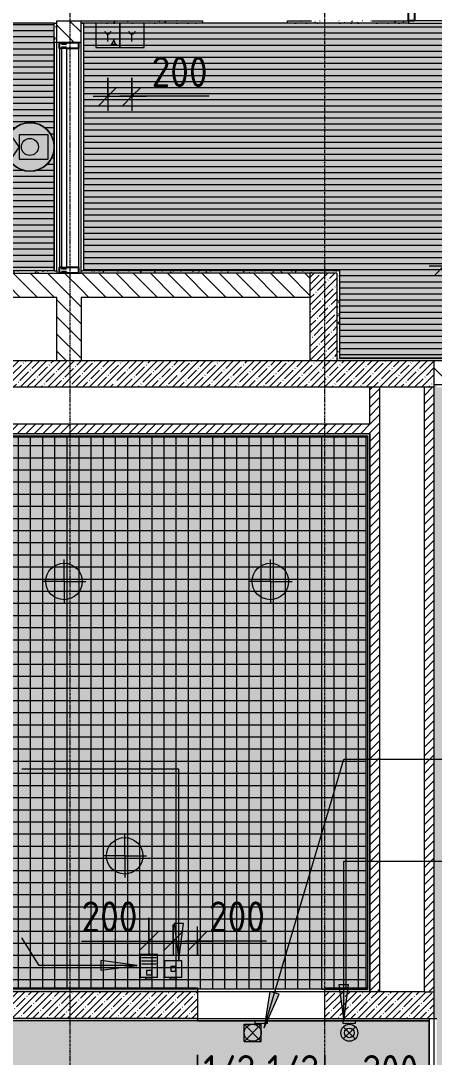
# Model space of a CAD drawing. Header units: millimetres. Extents: x 81610 to 276841, y -8553 to 29000.
# Drawn here: x 98203 to 101611, y 4860 to 13400 of the extents above; entities that cross this region are included whole.
import ezdxf

# ---------------------------------------------------------------- set-up
doc = ezdxf.new("R2010")
doc.units = ezdxf.units.MM
doc.linetypes.add('ADSK_Штрих_ш2 п1', pattern=[300, 200, -100])
doc.linetypes.add('Осевая', pattern=[31.75, 6.35, -4.7625, 15.875, -4.7625])
for name, color, linetype, lineweight in [('A-ANNO-DIMS', 7, 'Continuous', 9), ('A-ANNO-DIMS-100', 7, 'Continuous', 9), ('A-ANNO-NOTE', 7, 'Continuous', 9), ('A-CLNG-PATT', 7, 'Continuous', 9), ('A-DETL-2', 7, 'ADSK_Штрих_ш2 п1', 9), ('A-GLAZ-CWMG', 7, 'Continuous', 9), ('A-GLAZ-CWMG-1', 7, 'Continuous', 25), ('A-WALL', 7, 'Continuous', 9), ('I-WALL', 7, 'Continuous', 9), ('Q-SPCQ', 7, 'Continuous', 9), ('Оси-2', 7, 'Осевая', 9)]:
    doc.layers.add(name, color=color, linetype=linetype, lineweight=lineweight)
for name, color, linetype, lineweight, true_color in [('A-CLNG-1', 7, 'Continuous', 9, 0xeaeaea), ('A-WALL-1', 7, 'Continuous', 9, 0x3c3c3c), ('A-WALL-FNSH-1', 7, 'Continuous', 9, 0x3c3c3c), ('G-ANNO-TEXT-1', 7, 'Continuous', 9, 0x3c3c3c), ('I-WALL-1', 7, 'Continuous', 9, 0x535353), ('Q-SPCQ-3', 7, 'Continuous', 9, 0x008040), ('Q-SPCQ-4', 1, 'Continuous', 9, 0xff0000)]:
    doc.layers.add(name, color=color, linetype=linetype, lineweight=lineweight, true_color=true_color)
doc.layers.add('A-CLNG-PATT-1', color=7, linetype='Continuous', lineweight=9, transparency=1)
doc.styles.add('ISOCPEUR', font='isocpeur.ttf', dxfattribs={"width": 0.9, "height": 250})
doc.dimstyles.new('ISO-2_5_0_9К_БОЛЬШОЙ', dxfattribs={"dimscale": 304.8, "dimtxt": 248.995294, "dimasz": 0.492126, "dimexe": 0.393701, "dimexo": 0.984252, "dimgap": 0, "dimtad": 1, "dimdec": 0, "dimrnd": 10, "dimzin": 0, "dimdsep": 46, "dimtxsty": 'ISOCPEUR', "dimblk1": 'OBLIQUE', "dimblk2": 'OBLIQUE', "dimsah": 1, "dimcen": 0.09, "dimdle": 0.393701, "dimazin": 0, "dimtfac": 1, "dimtdec": 4, "dimtix": 1, "dimtmove": 0, "dimatfit": 3, "dimfxl": 1, "dimtvp": 1, "dimtolj": 1, "dimtzin": 0, "dimarcsym": 2})
doc.dimstyles.new('ISO-2_5_0_9К_БОЛЬШОЙ_1', dxfattribs={"dimscale": 304.8, "dimtxt": 248.995294, "dimasz": 0.492126, "dimexe": 0.393701, "dimexo": 0.984252, "dimgap": 0, "dimtad": 1, "dimdec": 0, "dimrnd": 10, "dimzin": 0, "dimdsep": 46, "dimtxsty": 'ISOCPEUR', "dimblk1": 'OBLIQUE', "dimblk2": 'OBLIQUE', "dimsah": 1, "dimcen": 0.09, "dimdle": 0.393701, "dimazin": 0, "dimtfac": 1, "dimtdec": 4, "dimtix": 1, "dimtmove": 1, "dimatfit": 3, "dimfxl": 1, "dimtvp": 1, "dimtolj": 1, "dimtzin": 0, "dimarcsym": 2})
pattern_1 = [(45, (0, 0), (-35.35534, 35.35534), [])]
pattern_2 = [(135, (0, 0), (-70.71068, -70.71068), [])]
pattern_3 = [(45, (0, 0), (-57.024626, 57.024626), []), (45, (57.025, 0), (-57.024626, 57.024626), [100.806, -20.161, 3.353, -16.808])]
pattern_4 = [(0, (0, 0), (121.92, 30.48), [10.058, -81.382, 10.058, -81.382, -487.68]), (0, (0, 0), (121.92, 30.48), [-182.88, 10.058, -172.822, 10.058, -81.382, -213.36]), (0, (0, 0), (121.92, 30.48), [-457.2, 10.058, -50.902, 10.058, -142.342]), (120, (45.72, 15.24), (-87.356454, 90.345817), [10.058, -81.382, 10.058, -81.382, -487.68]), (120, (45.72, 15.24), (-87.356454, 90.345817), [-182.88, 10.058, -172.822, 10.058, -81.382, -213.36]), (120, (45.72, 15.24), (-87.356454, 90.345817), [-457.2, 10.058, -50.902, 10.058, -142.342]), (240, (60.96, 76.2), (-34.563546, -120.825817), [10.058, -81.382, 10.058, -81.382, -487.68]), (240, (60.96, 76.2), (-34.563546, -120.825817), [-182.88, 10.058, -172.822, 10.058, -81.382, -213.36]), (240, (60.96, 76.2), (-34.563546, -120.825817), [-457.2, 10.058, -50.902, 10.058, -142.342])]

# ---------------------------------------------------------------- blocks, each defined once
blk = doc.blocks.new('Прямоугольный импост - Импост структурный с накладкой - 160мм Темный-30756008-Сводный план потолков 1 этажа в осях 23-33')
at = {"layer": 'A-GLAZ-CWMG-1'}
for p, q in [((0, 17), (-50, 17)), ((-50, 17), (-50, 0)), ((-50, 0), (-40, 0)), ((-40, 0), (-40, -40)), ((-10, 0), (0, 0)), ((-10, -40), (-10, 0)), ((0, 0), (0, 17)), ((-40, -40), (-50, -40)), ((-50, -40), (-50, -140)), ((0, -40), (-10, -40)), ((0, -140), (0, -40)), ((-50, -140), (0, -140))]:
    blk.add_line(p, q, dxfattribs=at)
blk = doc.blocks.new('Прямоугольный импост - Импост структурный с накладкой - 160мм Темный-32352613-Сводный план потолков 1 этажа в осях 23-33')
at = {"layer": 'A-GLAZ-CWMG'}
for p, q in [((102549, 13557), (101448, 13557)), ((102549, 13400), (101448, 13400))]:
    blk.add_line(p, q, dxfattribs=at)
blk = doc.blocks.new('Видеокамера - Желтый-29490382-Сводный план потолков 1 этажа в осях 23-33')
at = {"layer": 'Q-SPCQ-3'}
for p, q in [((89, 100), (-151, 100)), ((-151, 100), (-151, -100)), ((89, 0), (166.6, 110.7)), ((89, -100), (89, 100)), ((166.6, 110.7), (166.6, -110.7)), ((89, 0), (166.6, -110.7)), ((-151, -100), (89, -100))]:
    blk.add_line(p, q, dxfattribs=at)
for radius in [200, 70]:
    blk.add_circle((0, 0), radius, dxfattribs=at)
for start, end in [(0, 180), (180, 360)]:
    blk.add_arc((0, 0), 200, start, end, dxfattribs=at)
blk = doc.blocks.new('оповещатель охранно-звуковойrfa - Сигнальная лампа-29714515-Сводный план потолков 1 этажа в осях 23-33')
at = {"layer": 'Q-SPCQ-3'}
for p, q in [((267.1, 168.9), (125.4, 27.2)), ((267.1, 168.8), (125.4, 168.8)), ((125.4, 168.8), (125.4, 27.2)), ((125.4, 168.8), (267.1, 27.2)), ((267.1, 168.9), (267.1, 27.2)), ((75, 0.5), (75, 20.5)), ((75, 20.5), (175, 20.5)), ((175, 0.5), (75, 0.5)), ((267.1, 27.2), (125.4, 27.2)), ((175, 20.5), (175, 0.5))]:
    blk.add_line(p, q, dxfattribs=at)
blk.add_circle((195.4, 97.5), 70, dxfattribs=at)
blk = doc.blocks.new('Проводная кнопка сброса GC-0421W1 - Кнопка выхода 2-29715370-Сводный план потолков 1 этажа в осях 23-33')
at = {"layer": 'Q-SPCQ-3'}
for p, q in [((173.8, 146.8), (74.8, 47.8)), ((75.4, 147.7), (174.3, 48.7)), ((75, 0.5), (75, 20.5)), ((75, 20.5), (175, 20.5)), ((175, 0.5), (75, 0.5)), ((175, 20.5), (175, 0.5))]:
    blk.add_line(p, q, dxfattribs=at)
for centre, radius in [((124.2, 97.5), 70), ((124.9, 98.2), 40)]:
    blk.add_circle(centre, radius, dxfattribs=at)
blk = doc.blocks.new('Вызывная панель экстренной видеосвязи1 - Вызывная панель экстренной видеосвязи 2-29717696-Сводный план потолков 1 этажа в осях 23-33')
at = {"layer": 'Q-SPCQ'}
for p, q in [((194.5, 282.7), (54.5, 282.7)), ((54.5, 91.2), (54.5, 282.7)), ((64.5, 256.2), (184.5, 256.2)), ((194.5, 91.2), (194.5, 282.7)), ((64.5, 229.8), (184.5, 229.8)), ((64.5, 203.4), (184.5, 203.4)), ((194.5, 91.2), (54.5, 91.2)), ((104.5, 153.4), (104.5, 113.4)), ((104.5, 153.4), (144.5, 153.4)), ((104.5, 113.4), (144.5, 113.4)), ((144.5, 153.4), (144.5, 113.4))]:
    blk.add_line(p, q, dxfattribs=at)
at = {"layer": 'Q-SPCQ-3'}
for p, q in [((99.5, 91.2), (149.5, 91.2)), ((99.5, 76.2), (99.5, 91.2)), ((149.5, 91.2), (149.5, 76.2)), ((149.5, 76.2), (99.5, 76.2))]:
    blk.add_line(p, q, dxfattribs=at)
blk = doc.blocks.new('Проводная влагозащищенная кнопка вызова - Вызывная панель экстренной видеосвязи 2-29717937-Сводный план потолков 1 этажа в осях 23-33')
at = {"layer": 'Q-SPCQ'}
for p, q in [((194.5, 229.8), (54.5, 229.8)), ((54.5, 91.2), (54.5, 229.8)), ((104.1, 184.7), (104.1, 144.7)), ((104.1, 184.7), (144.1, 184.7)), ((144.1, 184.7), (144.1, 144.7)), ((194.5, 91.2), (194.5, 229.8)), ((194.5, 91.2), (54.5, 91.2)), ((104.1, 144.7), (144.1, 144.7))]:
    blk.add_line(p, q, dxfattribs=at)
at = {"layer": 'Q-SPCQ-3'}
for p, q in [((99.5, 91.2), (149.5, 91.2)), ((99.5, 76.2), (99.5, 91.2)), ((149.5, 91.2), (149.5, 76.2)), ((149.5, 76.2), (99.5, 76.2))]:
    blk.add_line(p, q, dxfattribs=at)
blk = doc.blocks.new('Дистанционный пожарный извещатель - Монтируемые на перекрытии-32837771-Сводный план потолков 1 этажа в осях 23-33')
at = {"layer": 'Q-SPCQ'}
for p, q in [((0, 200), (-200, 200)), ((-200, 200), (-200, 0)), ((0, 0), (0, 200)), ((-100, 50), (-100, 110)), ((-200, 0), (0, 0)), ((-72.6, 28.2), (-72.6, 18.2)), ((-66.8, 28.2), (-72.6, 28.2)), ((-49.9, 64.5), (-66.8, 28.2)), ((-66.8, 28.2), (-36.8, 28.2)), ((-36.8, 28.2), (-49.9, 64.5)), ((-36.8, 28.2), (-31.8, 28.2)), ((-31.8, 28.2), (-31.8, 18.2))]:
    blk.add_line(p, q, dxfattribs=at)
blk.add_arc((-100, 135), 25, 180, 360, dxfattribs=at)
blk = doc.blocks.new('Извещатель пожарный ручной - Монтируемые на перекрытии-32837772-Сводный план потолков 1 этажа в осях 23-33')
at = {"layer": 'Q-SPCQ'}
for p, q in [((0, 200), (-200, 200)), ((-200, 200), (-200, 0)), ((0, 0), (0, 200)), ((-100, 50), (-100, 110)), ((-200, 0), (0, 0))]:
    blk.add_line(p, q, dxfattribs=at)
blk.add_arc((-100, 135), 25, 180, 360, dxfattribs=at)
blk = doc.blocks.new('Прямоугольный импост - Импост структурный с накладкой - 160мм Темный-32310142-Сводный план потолков 1 этажа в осях 23-33')
at = {"layer": 'A-GLAZ-CWMG-1'}
for p, q in [((0, 17), (-50, 17)), ((-50, 17), (-50, 0)), ((-50, 0), (-40, 0)), ((-40, 0), (-40, -40)), ((-10, 0), (0, 0)), ((-10, -40), (-10, 0)), ((0, 0), (0, 17)), ((-40, -40), (-50, -40)), ((-50, -40), (-50, -140)), ((0, -40), (-10, -40)), ((0, -140), (0, -40)), ((-50, -140), (0, -140))]:
    blk.add_line(p, q, dxfattribs=at)
blk = doc.blocks.new('Прямоугольный импост - Импост структурный с накладкой - 160мм Темный-32348142-Сводный план потолков 1 этажа в осях 23-33')
at = {"layer": 'A-GLAZ-CWMG-1'}
for p, q in [((-50, 0), (-50, 17)), ((-50, 17), (0, 17)), ((-40, 0), (-50, 0)), ((-40, -40), (-40, 0)), ((0, 0), (-10, 0)), ((-10, 0), (-10, -40)), ((0, 17), (0, 0)), ((-50, -140), (-50, -40)), ((-50, -40), (-40, -40)), ((-10, -40), (0, -40)), ((0, -40), (0, -140)), ((0, -140), (-50, -140))]:
    blk.add_line(p, q, dxfattribs=at)
blk = doc.blocks.new('Прямоугольный импост - Импост структурный с накладкой - 160мм Темный-31920698-Сводный план потолков 1 этажа в осях 23-33')
at = {"layer": 'A-GLAZ-CWMG'}
for p, q in [((98522.6, 13170), (98522.6, 11370)), ((98579.6, 13170), (98539.6, 13170)), ((98539.6, 13170), (98539.6, 11370)), ((98579.6, 13170), (98579.6, 11370)), ((98679.6, 13170), (98679.6, 11370)), ((98539.6, 11370), (98579.6, 11370))]:
    blk.add_line(p, q, dxfattribs=at)
blk = doc.blocks.new('DIMBLOCK46-Сводный план потолков 1 этажа в осях 23-33')
at = {"layer": 'A-ANNO-DIMS-100'}
for p, q in [((99660, 4880), (99660, 4431.9)), ((99660, 4551.9), (99660, 4880)), ((100185, 4690.6), (100185, 4431.9)), ((100185, 4551.9), (100185, 4690.6)), ((99540, 4551.9), (100185, 4551.9))]:
    blk.add_line(p, q, dxfattribs=at)
at = {"layer": 'A-ANNO-DIMS-100', "lineweight": 20}
for p, q in [((99660, 4551.9), (99735, 4626.9)), ((100185, 4551.9), (100260, 4626.9)), ((99660, 4551.9), (99585, 4476.9)), ((100185, 4551.9), (100110, 4476.9))]:
    blk.add_line(p, q, dxfattribs=at)
at = {"layer": 'A-ANNO-DIMS-100', "color": 0, "insert": (99707, 4878.5), "char_height": 250, "width": 517.144, "attachment_point": 1, "line_spacing_factor": 1.149209, "style": 'ISOCPEUR'}
blk.add_mtext('1/2', dxfattribs=at)
blk = doc.blocks.new('_Oblique')
at = {"color": 0, "linetype": 'ByBlock', "lineweight": -2}
blk.add_line((-0.5, -0.5), (0.5, 0.5), dxfattribs=at)
blk = doc.blocks.new('DIMBLOCK47-Сводный план потолков 1 этажа в осях 23-33')
at = {"layer": 'A-ANNO-DIMS-100'}
for p, q in [((100710, 4880), (100710, 4431.9)), ((100710, 4551.9), (100710, 4880)), ((100185, 4690.6), (100185, 4431.9)), ((100185, 4551.9), (100185, 4690.6)), ((100185, 4551.9), (100830, 4551.9))]:
    blk.add_line(p, q, dxfattribs=at)
at = {"layer": 'A-ANNO-DIMS-100', "lineweight": 20}
for p, q in [((100185, 4551.9), (100260, 4626.9)), ((100710, 4551.9), (100785, 4626.9)), ((100185, 4551.9), (100110, 4476.9)), ((100710, 4551.9), (100635, 4476.9))]:
    blk.add_line(p, q, dxfattribs=at)
at = {"layer": 'A-ANNO-DIMS-100', "color": 0, "insert": (100232, 4878.5), "char_height": 250, "width": 517.144, "attachment_point": 1, "line_spacing_factor": 1.149209, "style": 'ISOCPEUR'}
blk.add_mtext('1/2', dxfattribs=at)
blk = doc.blocks.new('DIMBLOCK51-Сводный план потолков 1 этажа в осях 23-33')
at = {"layer": 'A-ANNO-DIMS-100'}
for p, q in [((100710, 4880), (100710, 4431.9)), ((100710, 4551.9), (100710, 4880)), ((100910, 4692), (100910, 4431.9)), ((100910, 4551.9), (100910, 4692)), ((100590, 4551.9), (101030, 4551.9)), ((100917.7, 4551.9), (100810, 4551.9)), ((101491.7, 4551.9), (100917.7, 4551.9))]:
    blk.add_line(p, q, dxfattribs=at)
at = {"layer": 'A-ANNO-DIMS-100', "lineweight": 20}
for p, q in [((100710, 4551.9), (100785, 4626.9)), ((100910, 4551.9), (100985, 4626.9)), ((100710, 4551.9), (100635, 4476.9)), ((100910, 4551.9), (100835, 4476.9))]:
    blk.add_line(p, q, dxfattribs=at)
at = {"layer": 'A-ANNO-DIMS-100', "color": 0, "insert": (101017.7, 4878.5), "char_height": 250, "width": 568.858, "attachment_point": 1, "line_spacing_factor": 1.149209, "style": 'ISOCPEUR'}
blk.add_mtext('200', dxfattribs=at)
blk = doc.blocks.new('DIMBLOCK54-Сводный план потолков 1 этажа в осях 23-33')
at = {"layer": 'A-ANNO-DIMS-100'}
for p, q in [((99260, 6008.2), (99260, 5697.5)), ((99260, 5817.5), (99260, 6008.2)), ((99460, 5955.3), (99460, 5697.5)), ((99460, 5817.5), (99460, 5955.3)), ((98703.7, 5817.5), (99277.7, 5817.5)), ((99140, 5817.5), (99460, 5817.5)), ((99277.7, 5817.5), (99360, 5817.5))]:
    blk.add_line(p, q, dxfattribs=at)
at = {"layer": 'A-ANNO-DIMS-100', "lineweight": 20}
for p, q in [((99260, 5817.5), (99185, 5742.5)), ((99260, 5817.5), (99335, 5892.5)), ((99460, 5817.5), (99385, 5742.5)), ((99460, 5817.5), (99535, 5892.5))]:
    blk.add_line(p, q, dxfattribs=at)
at = {"layer": 'A-ANNO-DIMS-100', "color": 0, "insert": (98703.7, 6144.1), "char_height": 250, "width": 568.858, "attachment_point": 1, "line_spacing_factor": 1.149209, "style": 'ISOCPEUR'}
blk.add_mtext('200', dxfattribs=at)
blk = doc.blocks.new('DIMBLOCK55-Сводный план потолков 1 этажа в осях 23-33')
at = {"layer": 'A-ANNO-DIMS-100'}
for p, q in [((99460, 5955.3), (99460, 5697.5)), ((99460, 5817.5), (99460, 5955.3)), ((99660, 5700), (99660, 5937.5)), ((99460, 5817.5), (99780, 5817.5)), ((99654.3, 5817.5), (99560, 5817.5)), ((100228.4, 5817.5), (99654.3, 5817.5)), ((99660, 5817.5), (99660, 5700))]:
    blk.add_line(p, q, dxfattribs=at)
at = {"layer": 'A-ANNO-DIMS-100', "lineweight": 20}
for p, q in [((99460, 5817.5), (99385, 5742.5)), ((99460, 5817.5), (99535, 5892.5)), ((99660, 5817.5), (99585, 5742.5)), ((99660, 5817.5), (99735, 5892.5))]:
    blk.add_line(p, q, dxfattribs=at)
at = {"layer": 'A-ANNO-DIMS-100', "color": 0, "insert": (99754.3, 6144.1), "char_height": 250, "width": 568.858, "attachment_point": 1, "line_spacing_factor": 1.149209, "style": 'ISOCPEUR'}
blk.add_mtext('200', dxfattribs=at)
blk = doc.blocks.new('DIMBLOCK70-Сводный план потолков 1 этажа в осях 23-33')
at = {"layer": 'A-ANNO-DIMS-100'}
for p, q in [((98921, 12929), (98921, 12657.3)), ((98921, 12777.3), (98921, 12929)), ((99120, 12929), (99120, 12657.3)), ((99120, 12777.3), (99120, 12929)), ((98801, 12777.3), (99240, 12777.3)), ((99181.2, 12777.3), (99020.5, 12777.3)), ((99755.2, 12777.3), (99181.2, 12777.3))]:
    blk.add_line(p, q, dxfattribs=at)
at = {"layer": 'A-ANNO-DIMS-100', "lineweight": 20}
for p, q in [((98921, 12777.3), (98996, 12852.3)), ((99120, 12777.3), (99195, 12852.3)), ((98921, 12777.3), (98846, 12702.3)), ((99120, 12777.3), (99045, 12702.3))]:
    blk.add_line(p, q, dxfattribs=at)
at = {"layer": 'A-ANNO-DIMS-100', "color": 0, "insert": (99281.2, 13103.9), "char_height": 250, "width": 568.858, "attachment_point": 1, "line_spacing_factor": 1.149209, "style": 'ISOCPEUR'}
blk.add_mtext('200', dxfattribs=at)
blk = doc.blocks.new('DIMBLOCK138-Сводный план потолков 1 этажа в осях 23-33')
at = {"layer": 'A-ANNO-DIMS-100'}
for p, q in [((101689, 11186.1), (101689, 11500.1)), ((103439, 11500), (103439, 11260.1)), ((103439, 11380.1), (103439, 11500)), ((101569, 11380.1), (103439, 11380.1)), ((101689, 11380.1), (101689, 11186.1))]:
    blk.add_line(p, q, dxfattribs=at)
at = {"layer": 'A-ANNO-DIMS-100', "lineweight": 20}
for p, q in [((101689, 11380.1), (101764, 11455.1)), ((103439, 11380.1), (103514, 11455.1)), ((101689, 11380.1), (101614, 11305.1)), ((103439, 11380.1), (103364, 11305.1))]:
    blk.add_line(p, q, dxfattribs=at)
at = {"layer": 'A-ANNO-DIMS-100', "color": 0, "insert": (102348.5, 11706.7), "char_height": 250, "width": 517.144, "attachment_point": 1, "line_spacing_factor": 1.149209, "style": 'ISOCPEUR'}
blk.add_mtext('1/2', dxfattribs=at)

msp = doc.modelspace()

# ---------------------------------------------------------------- hatches: boundary and pattern name
at = {"layer": 'A-ANNO-NOTE'}
for points in [[(87520, 10600), (89250, 10600), (89250, 10621), (97398, 10621), (97398, 11341), (98479, 11341), (98479, 13379), (95775, 13379), (95775, 13359), (95675, 13359), (95675, 13379), (94850, 13379), (94850, 13359), (94750, 13359), (94750, 13379), (84970, 13379), (84970, 11570.5), (84991, 11570.5), (84991, 10621), (85480, 10621), (85480, 10600), (87510, 10600)], [(98303.1, 12161.5), (98254.9, 12161.5), (98208.1, 12173), (98165.4, 12195.4), (98129.3, 12227.4), (98101.9, 12267.1), (98084.8, 12312.1), (98079, 12360), (98084.8, 12407.9), (98101.9, 12452.9), (98129.3, 12492.6), (98165.4, 12524.6), (98208.1, 12547), (98254.9, 12558.5), (98303.1, 12558.5), (98349.9, 12547), (98392.6, 12524.6), (98428.7, 12492.6), (98456.1, 12452.9), (98473.2, 12407.9), (98479, 12360), (98473.2, 12312.1), (98456.1, 12267.1), (98428.7, 12227.4), (98392.6, 12195.4), (98349.9, 12173)]]:
    msp.add_hatch(color=256, dxfattribs=at).paths.add_polyline_path(points)
at = {"layer": 'A-CLNG-PATT'}
h = msp.add_hatch(dxfattribs=at)
h.set_pattern_fill('FP_37', color=256, style=0, pattern_type=2)
h.set_pattern_definition([(0, (91724.5, 11919.5), (0, -50), [])])
h.paths.add_polyline_path([(87520, 10600), (89250, 10600), (89250, 10621), (97398, 10621), (97398, 11341), (98479, 11341), (98479, 13379), (95775, 13379), (95775, 13359), (95675, 13359), (95675, 13379), (94850, 13379), (94850, 13359), (94750, 13359), (94750, 13379), (84970, 13379), (84970, 11570.5), (84991, 11570.5), (84991, 10621), (85480, 10621), (85480, 10600), (87510, 10600)])
h.paths.add_polyline_path([(98303.1, 12161.5), (98254.9, 12161.5), (98208.1, 12173), (98165.4, 12195.4), (98129.3, 12227.4), (98101.9, 12267.1), (98084.8, 12312.1), (98079, 12360), (98084.8, 12407.9), (98101.9, 12452.9), (98129.3, 12492.6), (98165.4, 12524.6), (98208.1, 12547), (98254.9, 12558.5), (98303.1, 12558.5), (98349.9, 12547), (98392.6, 12524.6), (98428.7, 12492.6), (98456.1, 12452.9), (98473.2, 12407.9), (98479, 12360), (98473.2, 12312.1), (98456.1, 12267.1), (98428.7, 12227.4), (98392.6, 12195.4), (98349.9, 12173)])
h.paths.add_polyline_path([(87409.2, 12969.5), (87361.3, 12975.3), (87316.3, 12992.4), (87276.6, 13019.8), (87244.6, 13055.9), (87222.2, 13098.6), (87210.7, 13145.4), (87210.7, 13193.6), (87222.2, 13240.4), (87244.6, 13283.1), (87276.6, 13319.2), (87316.3, 13346.6), (87361.3, 13363.7), (87409.2, 13369.5), (87457.1, 13363.7), (87502.1, 13346.6), (87541.8, 13319.2), (87573.8, 13283.1), (87596.2, 13240.4), (87607.7, 13193.6), (87607.7, 13145.4), (87596.2, 13098.6), (87573.8, 13055.9), (87541.8, 13019.8), (87502.1, 12992.4), (87457.1, 12975.3)])
h = msp.add_hatch(dxfattribs=at)
h.set_pattern_fill('FP_44', color=256, style=0, pattern_type=2)
h.set_pattern_definition([(0, (109955, 12000), (0, -50), [])])
h.paths.add_polyline_path([(121190, 10620), (121189, 12430), (120360, 12430), (120359, 13380), (98720, 13380), (98720, 11340), (100829, 11340), (100830, 10620), (121177, 10620)])
h.paths.add_polyline_path([(110485.9, 11801.5), (110439.1, 11813), (110396.4, 11835.4), (110360.3, 11867.4), (110332.9, 11907.1), (110315.8, 11952.1), (110310, 12000), (110315.8, 12047.9), (110332.9, 12092.9), (110360.3, 12132.6), (110396.4, 12164.6), (110439.1, 12187), (110485.9, 12198.5), (110534.1, 12198.5), (110580.9, 12187), (110623.6, 12164.6), (110659.7, 12132.6), (110687.1, 12092.9), (110704.2, 12047.9), (110710, 12000), (110704.2, 11952.1), (110687.1, 11907.1), (110659.7, 11867.4), (110623.6, 11835.4), (110580.9, 11813), (110534.1, 11801.5)])
h.paths.add_polyline_path([(110934.1, 11801.5), (110885.9, 11801.5), (110839.1, 11813), (110796.4, 11835.4), (110760.3, 11867.4), (110732.9, 11907.1), (110715.8, 11952.1), (110710, 12000), (110715.8, 12047.9), (110732.9, 12092.9), (110760.3, 12132.6), (110796.4, 12164.6), (110839.1, 12187), (110885.9, 12198.5), (110934.1, 12198.5), (110980.9, 12187), (111023.6, 12164.6), (111059.7, 12132.6), (111087.1, 12092.9), (111104.2, 12047.9), (111110, 12000), (111104.2, 11952.1), (111087.1, 11907.1), (111059.7, 11867.4), (111023.6, 11835.4), (110980.9, 11813)])
h = msp.add_hatch(dxfattribs=at)
h.set_pattern_fill('FP_33', color=256, style=0, pattern_type=2)
h.set_pattern_definition([(0, (97685, 7700), (0, -100), []), (270, (97685, 7700), (-100, -6e-15), [])])
h.paths.add_polyline_path([(100710, 5420), (100710, 5431), (101049, 5431), (101049, 9969), (94321, 9969), (94321, 8091), (94551, 8091), (94551.1, 5861), (95371, 5861), (95371, 5661), (97951, 5661), (97951, 5431), (99660, 5431), (99660, 5420), (100685, 5420)])
h.paths.add_polyline_path([(99284.5, 5501.7), (99234.5, 5501.7), (99234.5, 5516.7), (99284.5, 5516.7)])
h.paths.add_polyline_path([(99434.5, 5501.7), (99434.5, 5516.7), (99484.5, 5516.7), (99484.5, 5501.7)])
at = {"layer": 'A-CLNG-PATT-1'}
h = msp.add_hatch(color=256, dxfattribs=at)
h.paths.add_polyline_path([(87520, 10600), (89250, 10600), (89250, 10621), (97398, 10621), (97398, 11341), (98479, 11341), (98479, 13379), (95775, 13379), (95775, 13359), (95675, 13359), (95675, 13379), (94850, 13379), (94850, 13359), (94750, 13359), (94750, 13379), (84970, 13379), (84970, 11570.5), (84991, 11570.5), (84991, 10621), (85480, 10621), (85480, 10600), (87510, 10600)])
h.paths.add_polyline_path([(98303.1, 12161.5), (98254.9, 12161.5), (98208.1, 12173), (98165.4, 12195.4), (98129.3, 12227.4), (98101.9, 12267.1), (98084.8, 12312.1), (98079, 12360), (98084.8, 12407.9), (98101.9, 12452.9), (98129.3, 12492.6), (98165.4, 12524.6), (98208.1, 12547), (98254.9, 12558.5), (98303.1, 12558.5), (98349.9, 12547), (98392.6, 12524.6), (98428.7, 12492.6), (98456.1, 12452.9), (98473.2, 12407.9), (98479, 12360), (98473.2, 12312.1), (98456.1, 12267.1), (98428.7, 12227.4), (98392.6, 12195.4), (98349.9, 12173)])
h.paths.add_polyline_path([(87409.2, 12969.5), (87361.3, 12975.3), (87316.3, 12992.4), (87276.6, 13019.8), (87244.6, 13055.9), (87222.2, 13098.6), (87210.7, 13145.4), (87210.7, 13193.6), (87222.2, 13240.4), (87244.6, 13283.1), (87276.6, 13319.2), (87316.3, 13346.6), (87361.3, 13363.7), (87409.2, 13369.5), (87457.1, 13363.7), (87502.1, 13346.6), (87541.8, 13319.2), (87573.8, 13283.1), (87596.2, 13240.4), (87607.7, 13193.6), (87607.7, 13145.4), (87596.2, 13098.6), (87573.8, 13055.9), (87541.8, 13019.8), (87502.1, 12992.4), (87457.1, 12975.3)])
h = msp.add_hatch(color=256, dxfattribs=at)
h.paths.add_polyline_path([(121190, 10620), (121189, 12430), (120360, 12430), (120359, 13380), (98720, 13380), (98720, 11340), (100829, 11340), (100830, 10620), (121177, 10620)])
h.paths.add_polyline_path([(110485.9, 11801.5), (110439.1, 11813), (110396.4, 11835.4), (110360.3, 11867.4), (110332.9, 11907.1), (110315.8, 11952.1), (110310, 12000), (110315.8, 12047.9), (110332.9, 12092.9), (110360.3, 12132.6), (110396.4, 12164.6), (110439.1, 12187), (110485.9, 12198.5), (110534.1, 12198.5), (110580.9, 12187), (110623.6, 12164.6), (110659.7, 12132.6), (110687.1, 12092.9), (110704.2, 12047.9), (110710, 12000), (110704.2, 11952.1), (110687.1, 11907.1), (110659.7, 11867.4), (110623.6, 11835.4), (110580.9, 11813), (110534.1, 11801.5)])
h.paths.add_polyline_path([(110934.1, 11801.5), (110885.9, 11801.5), (110839.1, 11813), (110796.4, 11835.4), (110760.3, 11867.4), (110732.9, 11907.1), (110715.8, 11952.1), (110710, 12000), (110715.8, 12047.9), (110732.9, 12092.9), (110760.3, 12132.6), (110796.4, 12164.6), (110839.1, 12187), (110885.9, 12198.5), (110934.1, 12198.5), (110980.9, 12187), (111023.6, 12164.6), (111059.7, 12132.6), (111087.1, 12092.9), (111104.2, 12047.9), (111110, 12000), (111104.2, 11952.1), (111087.1, 11907.1), (111059.7, 11867.4), (111023.6, 11835.4), (110980.9, 11813)])
h = msp.add_hatch(color=256, dxfattribs=at)
h.paths.add_polyline_path([(101883, 170), (105510, 170), (105510, 520), (106030, 520), (106030, 170), (107110, 170), (107110, 10380), (101630, 10379), (101630, 520), (101871, 520), (101871, 170)])
h.paths.add_polyline_path([(92604.6, 170), (97058.1, 170), (97058.1, 520), (98150, 520), (98150, 170), (101550, 171), (101550, 521), (101570, 521), (101569, 5160), (94190, 5160), (94189, 6600), (92050, 6599), (92050, 525), (92446, 525), (92446, 170)])
h.paths.add_polyline_path([(100860, 5139), (100860, 5159), (100960, 5159), (100960, 5139)])
h.paths.add_polyline_path([(100235, 5139), (100135, 5139), (100135, 5159), (100235, 5159)])
h = msp.add_hatch(color=256, dxfattribs=at)
h.paths.add_polyline_path([(100710, 5420), (100710, 5431), (101049, 5431), (101049, 9969), (94321, 9969), (94321, 8091), (94551, 8091), (94551.1, 5861), (95371, 5861), (95371, 5661), (97951, 5661), (97951, 5431), (99660, 5431), (99660, 5420), (100685, 5420)])
h.paths.add_polyline_path([(99284.5, 5501.7), (99234.5, 5501.7), (99234.5, 5516.7), (99284.5, 5516.7)])
h.paths.add_polyline_path([(99434.5, 5501.7), (99434.5, 5516.7), (99484.5, 5516.7), (99484.5, 5501.7)])
at = {"layer": 'G-ANNO-TEXT-1'}
for points in [[(99505.8, 5663.4), (99545.3, 5963.4), (99466.3, 5963.4)], [(99162.4, 5616.9), (98862.4, 5656.3), (98862.4, 5577.4)], [(100209.5, 5103.5), (100332.5, 5379.9), (100256.8, 5402.3)], [(100864.2, 5158.3), (100903.7, 5458.3), (100824.7, 5458.3)]]:
    msp.add_hatch(color=256, dxfattribs=at).paths.add_polyline_path(points)
at = {"layer": 'I-WALL'}
h = msp.add_hatch(dxfattribs=at)
h.set_pattern_fill('FP_31', color=256, style=0, pattern_type=2)
h.set_pattern_definition(pattern_4)
h.paths.add_polyline_path([(98500, 13220), (98500, 13380), (98480, 13380), (98480, 13220)])
h = msp.add_hatch(dxfattribs=at)
h.set_pattern_fill('FP_4', color=256, style=0, pattern_type=2)
h.set_pattern_definition(pattern_2)
h.paths.add_polyline_path([(98700, 10600), (98700, 11320), (98500, 11320), (98500, 10600)])
h.paths.add_polyline_path([(98500, 13220), (98700, 13220), (98700, 13400), (98500, 13400)])
h = msp.add_hatch(dxfattribs=at)
h.set_pattern_fill('FP_31', color=256, style=0, pattern_type=2)
h.set_pattern_definition(pattern_4)
h.paths.add_polyline_path([(101399, 13380), (101398, 13400), (100400, 13400), (100400, 13380), (101398, 13380)])
h.paths.add_polyline_path([(99338.2, 13380), (99700, 13380), (99700, 13400), (98700, 13400), (98700, 13380)])
h = msp.add_hatch(dxfattribs=at)
h.set_pattern_fill('FP_31', color=256, style=0, pattern_type=2)
h.set_pattern_definition(pattern_4)
h.paths.add_polyline_path([(98500, 11320), (98500, 11340), (97399, 11340), (97399, 11320), (97991.5, 11320)])
h = msp.add_hatch(dxfattribs=at)
h.set_pattern_fill('FP_4', color=256, style=0, pattern_type=2)
h.set_pattern_definition(pattern_2)
h.paths.add_polyline_path([(98500, 11120), (98500, 11320), (97639, 11320), (97639, 11120), (97991.5, 11120)])
h = msp.add_hatch(dxfattribs=at)
h.set_pattern_fill('FP_31', color=256, style=0, pattern_type=2)
h.set_pattern_definition(pattern_4)
h.paths.add_polyline_path([(100809, 11320), (100809, 11340), (98700, 11340), (98700, 11320), (100685, 11320)])
h = msp.add_hatch(dxfattribs=at)
h.set_pattern_fill('FP_4', color=256, style=0, pattern_type=2)
h.set_pattern_definition(pattern_2)
h.paths.add_polyline_path([(100589, 11120), (100589, 11320), (98700, 11320), (98700, 11120), (99338.2, 11120)])
h = msp.add_hatch(dxfattribs=at)
h.set_pattern_fill('FP_2', color=256, style=0, pattern_type=2)
h.set_pattern_definition(pattern_3)
h.paths.add_polyline_path([(100685, 10600), (100809, 10600), (100809, 11320), (100589, 11320), (100589, 10600)])
h = msp.add_hatch(dxfattribs=at)
h.set_pattern_fill('FP_31', color=256, style=0, pattern_type=2)
h.set_pattern_definition(pattern_4)
h.paths.add_polyline_path([(100809, 10620), (100829, 10620), (100829, 11340), (100809, 11340), (100809, 10928)])
h = msp.add_hatch(dxfattribs=at)
h.set_pattern_fill('FP_4', color=256, style=0, pattern_type=2)
h.set_pattern_definition(pattern_2)
h.paths.add_polyline_path([(107130, 10400), (107130, 10600), (105095, 10600), (105095, 10400), (106071.9, 10400)])
h.paths.add_polyline_path([(103378.4, 10400), (103645, 10400), (103645, 10600), (101610, 10600), (101610, 10400), (102031.7, 10400)])
h.paths.add_polyline_path([(93951.3, 10400), (94210, 10400), (94210, 10600), (93460, 10600), (93460, 10400)])
h.paths.add_polyline_path([(91950, 10400), (92510, 10400), (92510, 10600), (91385, 10600), (91385, 10400), (91931.2, 10400)])
h.paths.add_polyline_path([(89610, 10400), (89985, 10400), (89985, 10600), (89610, 10600), (89610, 10463.7)])
h = msp.add_hatch(dxfattribs=at)
h.set_pattern_fill('FP_2', color=256, style=0, pattern_type=2)
h.set_pattern_definition(pattern_3)
h.paths.add_polyline_path([(101610, 10380), (101610, 10600), (94210, 10600), (94210, 10380), (100685, 10380)])
h = msp.add_hatch(dxfattribs=at)
h.set_pattern_fill('FP_31', color=256, style=0, pattern_type=2)
h.set_pattern_definition(pattern_4)
h.paths.add_polyline_path([(121190, 10600), (121190, 10620), (111180, 10620), (111180, 10600), (120886, 10600)])
h.paths.add_polyline_path([(110112.1, 10600), (110230, 10600), (110230, 10620), (109130, 10620), (109130, 10600)])
h.paths.add_polyline_path([(107680, 10600), (107680, 10620), (105095, 10620), (105095, 10600), (106071.9, 10600)])
h.paths.add_polyline_path([(103378.4, 10600), (103645, 10600), (103645, 10620), (100809, 10620), (100809, 10600), (102031.7, 10600)])
h = msp.add_hatch(dxfattribs=at)
h.set_pattern_fill('FP_3', color=256, style=0, pattern_type=2)
h.set_pattern_definition(pattern_1)
h.paths.add_polyline_path([(101160, 5400), (101160, 10380), (101080, 10380), (101080, 5400)])
h = msp.add_hatch(dxfattribs=at)
h.set_pattern_fill('FP_3', color=256, style=0, pattern_type=2)
h.set_pattern_definition(pattern_1)
h.paths.add_polyline_path([(101610, 5400), (101610, 10380), (101530, 10380), (101530, 5400)])
h = msp.add_hatch(dxfattribs=at)
h.set_pattern_fill('FP_31', color=256, style=0, pattern_type=2)
h.set_pattern_definition(pattern_4)
h.paths.add_polyline_path([(101610, 5180), (101630, 5180), (101630, 10400), (101610, 10400), (101610, 6285.1)])
h = msp.add_hatch(dxfattribs=at)
h.set_pattern_fill('FP_3', color=256, style=0, pattern_type=2)
h.set_pattern_definition(pattern_1)
h.paths.add_polyline_path([(101080, 10000), (101080, 10080), (94290, 10080), (94290, 10000), (100685, 10000)])
h = msp.add_hatch(dxfattribs=at)
h.set_pattern_fill('FP_31', color=256, style=0, pattern_type=2)
h.set_pattern_definition(pattern_4)
h.paths.add_polyline_path([(101080, 9980), (101080, 10000), (94310, 9999.4), (94310, 9980), (101060, 9980)])
for points in [[(101060, 9969), (101060, 9980), (94310, 9980), (94310, 9969), (100685, 9969)], [(101049, 5420), (101060, 5420), (101060, 9980), (101049, 9980), (101049, 6285.1)]]:
    msp.add_hatch(color=256, dxfattribs=at).paths.add_polyline_path(points)
h = msp.add_hatch(dxfattribs=at)
h.set_pattern_fill('FP_31', color=256, style=0, pattern_type=2)
h.set_pattern_definition(pattern_4)
h.paths.add_polyline_path([(101060, 5420), (101080, 5420), (101080, 9980), (101060, 9980), (101060, 5431)])
h = msp.add_hatch(dxfattribs=at)
h.set_pattern_fill('FP_2', color=256, style=0, pattern_type=2)
h.set_pattern_definition(pattern_3)
h.paths.add_polyline_path([(101610, 5180), (101610, 5400), (100710, 5400), (100710, 5180), (101570, 5180)])
h.paths.add_polyline_path([(99660, 5180), (99660, 5400), (94210, 5400), (94210, 5180), (97991.5, 5180)])
h = msp.add_hatch(dxfattribs=at)
h.set_pattern_fill('FP_31', color=256, style=0, pattern_type=2)
h.set_pattern_definition(pattern_4)
h.paths.add_polyline_path([(101080, 5400), (101080, 5420), (100710, 5420), (100710, 5400)])
h.paths.add_polyline_path([(99660, 5400), (99660, 5420), (97920, 5420), (97920, 5400), (97991.5, 5400)])
h = msp.add_hatch(color=256, dxfattribs=at)
h.paths.add_polyline_path([(100710, 5420), (101060, 5420), (101060, 5431), (100710, 5431)])
h.paths.add_polyline_path([(99660, 5420), (99660, 5431), (97951, 5431), (97951, 5420), (97991.5, 5420)])
h = msp.add_hatch(dxfattribs=at)
h.set_pattern_fill('FP_31', color=256, style=0, pattern_type=2)
h.set_pattern_definition(pattern_4)
h.paths.add_polyline_path([(101570, 5160), (101570, 5180), (100710, 5180), (100710, 5160), (101569, 5160)])
h.paths.add_polyline_path([(99660, 5160), (99660, 5180), (94210, 5180), (94210, 5160), (97991.5, 5160)])

# ---------------------------------------------------------------- linework, layer by layer
at = {"layer": 'A-ANNO-NOTE'}
for p, q in [((98479, 13379), (95775, 13379)), ((98479, 11341), (98479, 13379)), ((98208.1, 12547), (98254.9, 12558.5)), ((98254.9, 12558.5), (98303.1, 12558.5)), ((98303.1, 12558.5), (98349.9, 12547)), ((98165.4, 12524.6), (98208.1, 12547)), ((98349.9, 12547), (98392.6, 12524.6)), ((98392.6, 12524.6), (98428.7, 12492.6)), ((98428.7, 12492.6), (98456.1, 12452.9)), ((98456.1, 12452.9), (98473.2, 12407.9)), ((98473.2, 12407.9), (98479, 12360)), ((98473.2, 12312.1), (98456.1, 12267.1)), ((98479, 12360), (98473.2, 12312.1)), ((98428.7, 12227.4), (98392.6, 12195.4)), ((98456.1, 12267.1), (98428.7, 12227.4)), ((98208.1, 12173), (98165.4, 12195.4)), ((98254.9, 12161.5), (98208.1, 12173)), ((98303.1, 12161.5), (98254.9, 12161.5)), ((98349.9, 12173), (98303.1, 12161.5)), ((98392.6, 12195.4), (98349.9, 12173)), ((97398, 11341), (98479, 11341)), ((98560, 8780), (98560, 8960)), ((100260, 8780), (100260, 8960)), ((98560, 8780), (98380, 8780)), ((98560, 8780), (98560, 8600)), ((98560, 8780), (98740, 8780)), ((100260, 8780), (100080, 8780)), ((100260, 8780), (100260, 8600)), ((100260, 8780), (100440, 8780)), ((99060, 6520), (99060, 6700)), ((99060, 6520), (98880, 6520)), ((99060, 6520), (99060, 6340)), ((99060, 6520), (99240, 6520))]:
    msp.add_line(p, q, dxfattribs=at)
for centre in [(98560, 8780), (100260, 8780), (99060, 6520)]:
    msp.add_circle(centre, 150, dxfattribs=at)
at = {"layer": 'A-CLNG-1'}
for p, q in [((98479, 13379), (95775, 13379)), ((98720, 13380), (98720, 11340)), ((101398, 13380), (98720, 13380)), ((101399, 13380), (105400, 13380)), ((97398, 11341), (98479, 11341)), ((100685, 5420), (100710, 5420)), ((100710, 5160), (94190, 5160))]:
    msp.add_line(p, q, dxfattribs=at)
at = {"layer": 'A-DETL-2'}
msp.add_line((100690, 12000), (119890, 12000), dxfattribs=at)
at = {"layer": 'A-WALL'}
for p, q in [((98480, 13220), (98480, 13380)), ((101100, 13400), (101398, 13400)), ((100829, 11340), (100829, 10620)), ((103645, 10620), (100829, 10620)), ((94310, 9980), (101060, 9980)), ((101060, 9980), (101060, 5420)), ((99660, 5420), (97940, 5420)), ((101530, 5400), (101610, 5400)), ((100710, 5160), (101570, 5160)), ((101570, 2925), (101570, 5180)), ((101610, 2925), (101610, 5180))]:
    msp.add_line(p, q, dxfattribs=at)
at = {"layer": 'A-WALL-1'}
for p, q in [((98480, 13380), (98500, 13380)), ((98500, 13220), (98500, 13400)), ((98500, 13400), (99700, 13400)), ((98700, 13220), (98700, 13400)), ((98710, 13380), (98700, 13380)), ((99700, 13400), (99700, 13380)), ((100400, 13380), (100400, 13400)), ((100400, 13400), (100600, 13400)), ((101398, 13379), (101398, 13380)), ((101399, 13379), (101398, 13379)), ((101399, 13400), (101399, 13379)), ((98500, 13220), (98480, 13220)), ((98700, 13220), (98500, 13220)), ((97419, 11320), (98700, 11320)), ((98480, 11340), (98500, 11340)), ((98500, 11340), (98500, 11320)), ((98700, 11340), (98710, 11340)), ((98700, 11320), (98700, 11340)), ((100809, 11320), (98700, 11320)), ((100589, 10600), (100589, 11320)), ((100809, 11320), (100809, 10600)), ((98500, 11120), (97639, 11120)), ((98500, 10600), (98500, 11120)), ((98700, 11120), (98700, 10600)), ((100589, 11120), (98700, 11120)), ((93460, 10600), (103645, 10600)), ((101610, 5180), (101610, 10600)), ((101610, 10380), (94210, 10380)), ((101080, 10080), (101080, 10380)), ((101160, 10380), (101160, 5400)), ((101530, 5400), (101530, 10380)), ((103645, 10400), (101610, 10400)), ((94290, 10080), (101080, 10080)), ((94290, 10000), (101080, 10000)), ((101080, 5400), (101080, 10000)), ((101080, 10000), (101080, 5400)), ((99660, 5400), (94210, 5400)), ((99660, 5420), (99660, 5160)), ((100710, 5160), (100710, 5420)), ((100710, 5420), (101060, 5420)), ((101530, 5400), (100710, 5400)), ((99660, 5180), (94210, 5180)), ((100710, 5180), (101631, 5180))]:
    msp.add_line(p, q, dxfattribs=at)
at = {"layer": 'A-WALL-FNSH-1'}
for p, q in [((98479, 13380), (98480, 13380)), ((98479, 11340), (98479, 13379)), ((98710, 13380), (98720, 13380)), ((98710, 13379), (98710, 13380)), ((101398, 13379), (98710, 13379)), ((98480, 11340), (97399, 11340)), ((98479, 11341), (98480, 11341)), ((98480, 11341), (98480, 11340)), ((98710, 11340), (98710, 11341)), ((98710, 11341), (100830, 11341)), ((100829, 11340), (98710, 11340)), ((100830, 11341), (100830, 10621)), ((100830, 10621), (103645, 10621)), ((101060, 9969), (94310, 9969)), ((101049, 5420), (101049, 9980)), ((97951, 5431), (99660, 5431)), ((99660, 5431), (99660, 5420)), ((100710, 5420), (100710, 5431)), ((100710, 5431), (101060, 5431)), ((99660, 5159), (94189, 5159)), ((99660, 5160), (99660, 5159)), ((100710, 5159), (100710, 5160)), ((101569, 5159), (100710, 5159)), ((101569, 2925), (101569, 5159))]:
    msp.add_line(p, q, dxfattribs=at)
at = {"layer": 'G-ANNO-TEXT-1'}
for p, q in [((100209.5, 5103.5), (100864.2, 7315.4)), ((100864.2, 7315.4), (102158.4, 7315.4)), ((99505.8, 7234.7), (98211.6, 7234.7)), ((99505.8, 5663.4), (99505.8, 7234.7)), ((100864.2, 6476.5), (102158.4, 6476.5)), ((100864.2, 5158.3), (100864.2, 6476.5)), ((99545.3, 5963.4), (99466.3, 5963.4)), ((99466.3, 5963.4), (99505.8, 5663.4)), ((99505.8, 5663.4), (99545.3, 5963.4)), ((98356.4, 5616.9), (98211.6, 5844.2)), ((99162.4, 5616.9), (98862.4, 5656.3)), ((98862.4, 5656.3), (98862.4, 5577.4)), ((99162.4, 5616.9), (98356.4, 5616.9)), ((98862.4, 5577.4), (99162.4, 5616.9)), ((100256.8, 5402.3), (100209.5, 5103.5)), ((100332.5, 5379.9), (100256.8, 5402.3)), ((100903.7, 5458.3), (100824.7, 5458.3)), ((100824.7, 5458.3), (100864.2, 5158.3)), ((100864.2, 5158.3), (100903.7, 5458.3)), ((100209.5, 5103.5), (100332.5, 5379.9))]:
    msp.add_line(p, q, dxfattribs=at)
at = {"layer": 'I-WALL-1'}
for p, q in [((98479, 13379), (98479, 13380)), ((98480, 13220), (98480, 11341)), ((98500, 11340), (98500, 13220)), ((98700, 11340), (98700, 13220)), ((100710, 5421), (99660, 5421)), ((100685, 5420), (99660, 5420)), ((100710, 5400), (99660, 5400)), ((99660, 5180), (100710, 5180)), ((99660, 5159), (100710, 5159))]:
    msp.add_line(p, q, dxfattribs=at)
at = {"layer": 'Оси-2'}
for p, q in [((100710, 593.7), (100710, 19528.3)), ((98610, 593.7), (98610, 19415.1))]:
    msp.add_line(p, q, dxfattribs=at)

# ---------------------------------------------------------------- block references
at = {"layer": 'A-GLAZ-CWMG', "extrusion": (0, 0, -1)}
msp.add_blockref('Прямоугольный импост - Импост структурный с накладкой - 160мм Темный-30756008-Сводный план потолков 1 этажа в осях 23-33', (-101398, 13540), dxfattribs=at)
at = {"layer": 'A-GLAZ-CWMG'}
for name in ['Прямоугольный импост - Импост структурный с накладкой - 160мм Темный-32352613-Сводный план потолков 1 этажа в осях 23-33', 'Прямоугольный импост - Импост структурный с накладкой - 160мм Темный-31920698-Сводный план потолков 1 этажа в осях 23-33']:
    msp.add_blockref(name, (0, 0), dxfattribs=at)
at = {"layer": 'A-GLAZ-CWMG', "rotation": 89.99999999999993}
msp.add_blockref('Прямоугольный импост - Импост структурный с накладкой - 160мм Темный-32348142-Сводный план потолков 1 этажа в осях 23-33', (98539.6, 13220), dxfattribs=at)
at = {"layer": 'A-GLAZ-CWMG', "extrusion": (0, 0, -1), "rotation": 270.0000000000001}
msp.add_blockref('Прямоугольный импост - Импост структурный с накладкой - 160мм Темный-32310142-Сводный план потолков 1 этажа в осях 23-33', (-98539.6, 11320), dxfattribs=at)
at = {"layer": 'Q-SPCQ-3', "rotation": 180}
for name, p in [('Видеокамера - Желтый-29490382-Сводный план потолков 1 этажа в осях 23-33', (98279, 12360)), ('оповещатель охранно-звуковойrfa - Сигнальная лампа-29714515-Сводный план потолков 1 этажа в осях 23-33', (100310, 5159.5)), ('Проводная кнопка сброса GC-0421W1 - Кнопка выхода 2-29715370-Сводный план потолков 1 этажа в осях 23-33', (101035, 5159.5))]:
    msp.add_blockref(name, p, dxfattribs=at)
at = {"layer": 'Q-SPCQ-3'}
for name, p in [('Вызывная панель экстренной видеосвязи1 - Вызывная панель экстренной видеосвязи 2-29717696-Сводный план потолков 1 этажа в осях 23-33', (99135, 5425.5)), ('Проводная влагозащищенная кнопка вызова - Вызывная панель экстренной видеосвязи 2-29717937-Сводный план потолков 1 этажа в осях 23-33', (99335, 5425.5))]:
    msp.add_blockref(name, p, dxfattribs=at)
at = {"layer": 'Q-SPCQ-4'}
for name, p in [('Дистанционный пожарный извещатель - Монтируемые на перекрытии-32837771-Сводный план потолков 1 этажа в осях 23-33', (99021, 13179)), ('Извещатель пожарный ручной - Монтируемые на перекрытии-32837772-Сводный план потолков 1 этажа в осях 23-33', (99220, 13179))]:
    msp.add_blockref(name, p, dxfattribs=at)

# ---------------------------------------------------------------- dimensions: what is measured, and where the dimension line sits
at = {"layer": 'A-ANNO-DIMS'}
for base, p1, p2, override, picture, middle in [((99120, 12777.3), (98921, 13229), (99120, 13229), {"dimpost": '<>', "dimfxl": 199}, 'DIMBLOCK70-Сводный план потолков 1 этажа в осях 23-33', (99565.6, 12937.2)), ((99460, 5817.5), (99260, 5708.2), (99460, 5655.3), {"dimpost": '<>', "dimfxl": 206.866811}, 'DIMBLOCK54-Сводный план потолков 1 этажа в осях 23-33', (98988.1, 5977.4)), ((99660, 5817.5), (99460, 5655.3), (99660, 5400), {"dimpost": '<>', "dimfxl": 324.314836}, 'DIMBLOCK55-Сводный план потолков 1 этажа в осях 23-33', (100038.7, 5977.4)), ((100910, 4551.9), (100710, 5180), (100910, 4992), {"dimpost": '<>', "dimfxl": 274.467968}, 'DIMBLOCK51-Сводный план потолков 1 этажа в осях 23-33', (101302.1, 4711.9))]:
    dim = msp.add_linear_dim(base=base, p1=p1, p2=p2, dimstyle='ISO-2_5_0_9К_БОЛЬШОЙ_1', override=override, dxfattribs=at)
    dim.commit()
    dim.dimension.update_dxf_attribs({"geometry": picture, "text_midpoint": middle, "dimtype": 160})
for base, p1, p2, override, picture, middle in [((103439, 11380.1), (101689, 11486.1), (103439, 11800), {"dimpost": '<>', "dimfxl": 1777.923484}, 'DIMBLOCK138-Сводный план потолков 1 этажа в осях 23-33', (102564, 11505.1)), ((100185, 4551.9), (99660, 5180), (100185, 4990.6), {"dimpost": '<>', "dimfxl": 558.105919}, 'DIMBLOCK46-Сводный план потолков 1 этажа в осях 23-33', (99922.5, 4676.9)), ((100710, 4551.9), (100185, 4990.6), (100710, 5180), {"dimpost": '<>', "dimfxl": 558.105919}, 'DIMBLOCK47-Сводный план потолков 1 этажа в осях 23-33', (100447.5, 4676.9))]:
    dim = msp.add_linear_dim(base=base, p1=p1, p2=p2, text='1/2', dimstyle='ISO-2_5_0_9К_БОЛЬШОЙ', override=override, dxfattribs=at)
    dim.commit()
    dim.dimension.update_dxf_attribs({"geometry": picture, "text_midpoint": middle})

doc.saveas('drawing.dxf')
